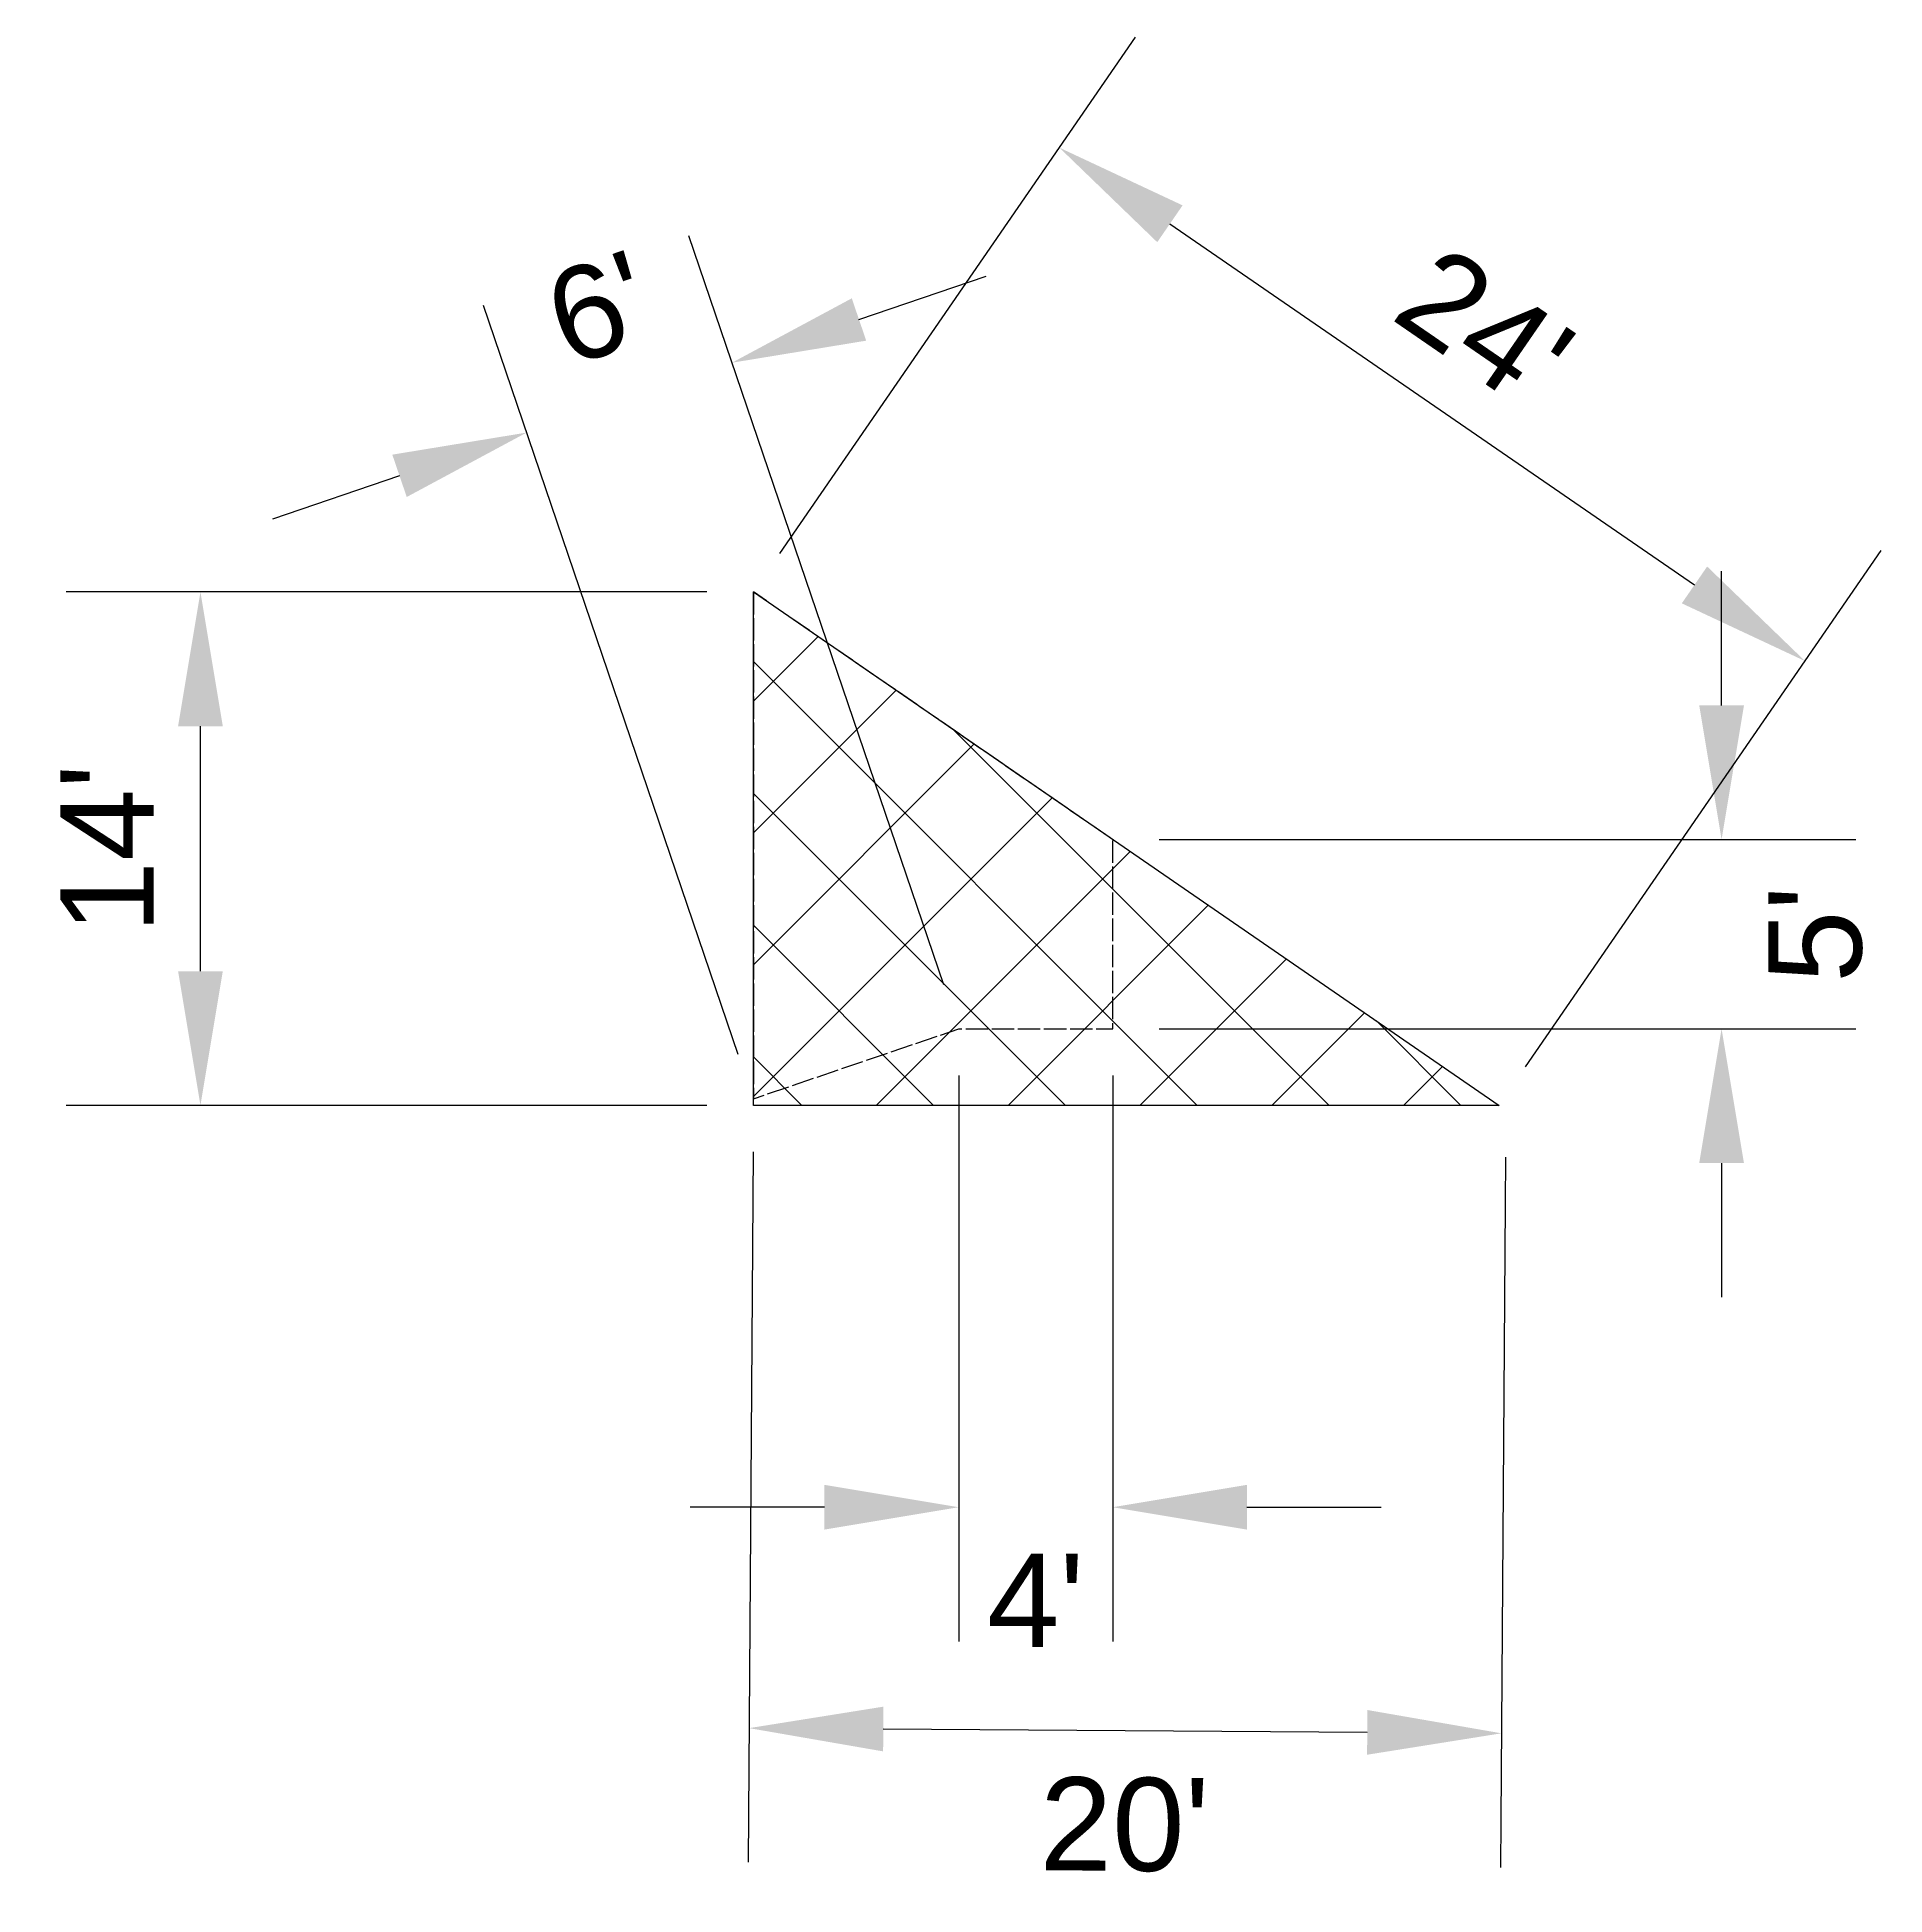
# Model space of a CAD drawing. Extents: x 6427206 to 6435731, y 1884028 to 1888410.
# Drawn here: x 6431477.06 to 6431526.62, y 1887970.84 to 1888020.67 of the extents above; entities that cross this region are included whole.
import ezdxf

# ---------------------------------------------------------------- set-up
doc = ezdxf.new("R2010")
doc.units = 0
doc.header["$MEASUREMENT"] = 0
doc.linetypes.add('ESMT', pattern=[0.7, 0.6, -0.1])
doc.layers.get('Defpoints').update_dxf_attribs({"lineweight": 25})
doc.layers.add('ANNO-DIMS-ESMT', color=150, linetype='Continuous', lineweight=25, plot=False)
for name, color, linetype, lineweight in [('C-LIMIT-LEASE-IMPACT', 7, 'Continuous', 30), ('C-LIMIT-LEASE-IMPACT-HATCH', 7, 'Continuous', 30), ('C-LIMT-ESMT', 1, 'ESMT', 30)]:
    doc.layers.add(name, color=color, linetype=linetype, lineweight=lineweight)
doc.styles.add('Arial 0.125', font='arial.ttf', dxfattribs={"height": 0.125})
doc.dimstyles.new('Arial 0.125', dxfattribs={"dimtxt": 0.125, "dimasz": 0.18, "dimexe": 0.18, "dimexo": 0.0625, "dimgap": 0.0625, "dimtad": 2, "dimdec": 0, "dimzin": 0, "dimdsep": 46, "dimtxsty": 'Arial 0.125', "dimcen": 0.09, "dimclrt": 256, "dimadec": 0, "dimazin": 0, "dimtfac": 1, "dimtdec": 0, "dimtofl": 0, "dimtmove": 0, "dimatfit": 3, "dimfxl": 1, "dimtfill": 1, "dimtolj": 1, "dimtzin": 0, "dimarcsym": 0})

# ---------------------------------------------------------------- blocks, each defined once
blk = doc.blocks.new('*D92')
at = {"layer": 'ANNO-DIMS-ESMT', "color": 0, "lineweight": -2, "transparency": 16777216}
for p, q in [((6431495.022, 1888005.79), (6431477.842, 1888005.79)), ((6431481.442, 1887995.617), (6431481.442, 1888002.19)), ((6431495.022, 1887992.017), (6431477.842, 1887992.017))]:
    blk.add_line(p, q, dxfattribs=at)
at = {"layer": 'ANNO-DIMS-ESMT', "color": 0, "transparency": 16777216}
for points in [[(6431480.842, 1888002.19), (6431482.042, 1888002.19), (6431481.442, 1888005.79)], [(6431480.842, 1887995.617), (6431482.042, 1887995.617), (6431481.442, 1887992.017)]]:
    blk.add_solid(points, dxfattribs=at)
at = {"layer": 'Defpoints', "color": 0, "transparency": 16777216}
for p in [(6431481.442, 1888005.79), (6431496.272, 1888005.79), (6431496.272, 1887992.017)]:
    blk.add_point(p, dxfattribs=at)
at = {"layer": 'ANNO-DIMS-ESMT', "transparency": 16777216, "insert": (6431478.937, 1887998.903), "char_height": 2.5, "attachment_point": 5, "rotation": 90, "style": 'Arial 0.125', "bg_fill": 3, "box_fill_scale": 1.25, "bg_fill_color": 256, "bg_fill_true_color": 13158600, "bg_fill_transparency": 0}
blk.add_mtext("\\A1;14'", dxfattribs=at)
blk = doc.blocks.new('*D93')
at = {"layer": 'ANNO-DIMS-ESMT', "color": 0, "lineweight": -2, "transparency": 16777216}
for p, q in [((6431496.981, 1888006.819), (6431506.522, 1888020.675)), ((6431507.445, 1888015.668), (6431521.515, 1888005.979)), ((6431516.981, 1887993.047), (6431526.522, 1888006.902))]:
    blk.add_line(p, q, dxfattribs=at)
at = {"layer": 'ANNO-DIMS-ESMT', "color": 0, "transparency": 16777216}
for points in [[(6431507.785, 1888016.162), (6431507.105, 1888015.174), (6431504.48, 1888017.71)], [(6431521.855, 1888006.473), (6431521.175, 1888005.485), (6431524.48, 1888003.937)]]:
    blk.add_solid(points, dxfattribs=at)
at = {"layer": 'Defpoints', "color": 0, "transparency": 16777216}
for p in [(6431496.272, 1888005.79), (6431524.48, 1888003.937), (6431516.272, 1887992.017)]:
    blk.add_point(p, dxfattribs=at)
at = {"layer": 'ANNO-DIMS-ESMT', "transparency": 16777216, "insert": (6431515.901, 1888012.887), "char_height": 2.5, "attachment_point": 5, "rotation": 325.4483, "style": 'Arial 0.125', "bg_fill": 3, "box_fill_scale": 1.25, "bg_fill_color": 256, "bg_fill_true_color": 13158600, "bg_fill_transparency": 0}
blk.add_mtext("\\A1;24'", dxfattribs=at)
blk = doc.blocks.new('*D94')
at = {"layer": 'ANNO-DIMS-ESMT', "color": 0, "lineweight": -2, "transparency": 16777216}
for p, q in [((6431496.263, 1887990.767), (6431496.132, 1887971.71)), ((6431516.444, 1887990.628), (6431516.313, 1887971.572)), ((6431512.738, 1887975.196), (6431499.757, 1887975.286))]:
    blk.add_line(p, q, dxfattribs=at)
at = {"layer": 'ANNO-DIMS-ESMT', "color": 0, "transparency": 16777216}
for points in [[(6431499.761, 1887975.886), (6431499.753, 1887974.686), (6431496.157, 1887975.31)], [(6431512.742, 1887975.796), (6431512.734, 1887974.596), (6431516.338, 1887975.171)]]:
    blk.add_solid(points, dxfattribs=at)
at = {"layer": 'Defpoints', "color": 0, "transparency": 16777216}
for p in [(6431496.272, 1887992.017), (6431516.453, 1887991.878), (6431496.157, 1887975.31)]:
    blk.add_point(p, dxfattribs=at)
at = {"layer": 'ANNO-DIMS-ESMT', "transparency": 16777216, "insert": (6431506.23, 1887972.715), "char_height": 2.5, "attachment_point": 5, "rotation": 359.6057, "style": 'Arial 0.125', "bg_fill": 3, "box_fill_scale": 1.25, "bg_fill_color": 256, "bg_fill_true_color": 13158600, "bg_fill_transparency": 0}
blk.add_mtext("\\A1;20'", dxfattribs=at)
blk = doc.blocks.new('*D95')
at = {"layer": 'ANNO-DIMS-ESMT', "color": 0, "lineweight": -2, "transparency": 16777216}
for p, q in [((6431501.377, 1887995.252), (6431494.538, 1888015.348)), ((6431499.105, 1888013.1), (6431502.513, 1888014.26)), ((6431495.869, 1887993.378), (6431489.03, 1888013.474)), ((6431486.782, 1888008.906), (6431483.374, 1888007.746))]:
    blk.add_line(p, q, dxfattribs=at)
at = {"layer": 'ANNO-DIMS-ESMT', "color": 0, "transparency": 16777216}
for points in [[(6431498.912, 1888013.668), (6431499.299, 1888012.532), (6431495.697, 1888011.94)], [(6431486.588, 1888009.474), (6431486.975, 1888008.338), (6431490.19, 1888010.066)]]:
    blk.add_solid(points, dxfattribs=at)
at = {"layer": 'Defpoints', "color": 0, "transparency": 16777216}
for p in [(6431495.697, 1888011.94), (6431501.779, 1887994.069), (6431496.272, 1887992.195)]:
    blk.add_point(p, dxfattribs=at)
at = {"layer": 'ANNO-DIMS-ESMT', "transparency": 16777216, "insert": (6431492.13, 1888013.395), "char_height": 2.5, "attachment_point": 5, "rotation": 18.7949, "style": 'Arial 0.125', "bg_fill": 3, "box_fill_scale": 1.25, "bg_fill_color": 256, "bg_fill_true_color": 13158600, "bg_fill_transparency": 0}
blk.add_mtext("\\A1;6'", dxfattribs=at)
blk = doc.blocks.new('*D96')
at = {"layer": 'ANNO-DIMS-ESMT', "color": 0, "lineweight": -2, "transparency": 16777216}
for p, q in [((6431522.242, 1888002.746), (6431522.242, 1888006.346)), ((6431507.16, 1887999.146), (6431525.842, 1887999.146)), ((6431507.16, 1887994.069), (6431525.842, 1887994.069)), ((6431522.242, 1887990.469), (6431522.242, 1887986.869))]:
    blk.add_line(p, q, dxfattribs=at)
at = {"layer": 'ANNO-DIMS-ESMT', "color": 0, "transparency": 16777216}
for points in [[(6431521.642, 1888002.746), (6431522.842, 1888002.746), (6431522.242, 1887999.146)], [(6431521.642, 1887990.469), (6431522.842, 1887990.469), (6431522.242, 1887994.069)]]:
    blk.add_solid(points, dxfattribs=at)
at = {"layer": 'Defpoints', "color": 0, "transparency": 16777216}
for p in [(6431505.91, 1887999.146), (6431522.242, 1887999.146), (6431505.91, 1887994.069)]:
    blk.add_point(p, dxfattribs=at)
at = {"layer": 'ANNO-DIMS-ESMT', "transparency": 16777216, "insert": (6431524.764, 1887996.607), "char_height": 2.5, "attachment_point": 5, "rotation": 90, "style": 'Arial 0.125', "bg_fill": 3, "box_fill_scale": 1.25, "bg_fill_color": 256, "bg_fill_true_color": 13158600, "bg_fill_transparency": 0}
blk.add_mtext("\\A1;5'", dxfattribs=at)
blk = doc.blocks.new('*D97')
at = {"layer": 'ANNO-DIMS-ESMT', "color": 0, "lineweight": -2, "transparency": 16777216}
for p, q in [((6431501.779, 1887992.819), (6431501.779, 1887977.636)), ((6431505.91, 1887992.819), (6431505.91, 1887977.636)), ((6431498.179, 1887981.236), (6431494.579, 1887981.236)), ((6431509.51, 1887981.236), (6431513.11, 1887981.236))]:
    blk.add_line(p, q, dxfattribs=at)
at = {"layer": 'ANNO-DIMS-ESMT', "color": 0, "transparency": 16777216}
for points in [[(6431498.179, 1887981.836), (6431498.179, 1887980.636), (6431501.779, 1887981.236)], [(6431509.51, 1887981.836), (6431509.51, 1887980.636), (6431505.91, 1887981.236)]]:
    blk.add_solid(points, dxfattribs=at)
at = {"layer": 'Defpoints', "color": 0, "transparency": 16777216}
for p in [(6431501.779, 1887994.069), (6431505.91, 1887994.069), (6431505.91, 1887981.236)]:
    blk.add_point(p, dxfattribs=at)
at = {"layer": 'ANNO-DIMS-ESMT', "transparency": 16777216, "insert": (6431503.845, 1887978.736), "char_height": 2.5, "attachment_point": 5, "style": 'Arial 0.125', "bg_fill": 3, "box_fill_scale": 1.25, "bg_fill_color": 256, "bg_fill_true_color": 13158600, "bg_fill_transparency": 0}
blk.add_mtext("\\A1;4'", dxfattribs=at)

msp = doc.modelspace()

# ---------------------------------------------------------------- linework, layer by layer
at = {"layer": 'C-LIMT-ESMT', "flags": 128}
msp.add_lwpolyline([(6431496.272, 1888005.79), (6431496.272, 1887992.195), (6431501.779, 1887994.069), (6431505.91, 1887994.069), (6431505.91, 1887999.146)], close=True, dxfattribs=at)

# ---------------------------------------------------------------- next in the draw order: dimensions: what is measured, and where the dimension line sits
at = {"layer": 'ANNO-DIMS-ESMT'}
dim = msp.add_linear_dim(base=(6431481.442, 1888005.79), p1=(6431496.272, 1887992.017), p2=(6431496.272, 1888005.79), angle=90, dimstyle='Arial 0.125', override={"dimpost": "'"}, dxfattribs=at)
dim.commit()
dim.dimension.update_dxf_attribs({"geometry": '*D92', "text_midpoint": (6431478.937, 1887998.903)})

# ---------------------------------------------------------------- next in the draw order: dimensions: what is measured, and where the dimension line sits
dim = msp.add_aligned_dim(p1=(6431496.272, 1888005.79), p2=(6431516.272, 1887992.017), distance=14.473, dimstyle='Arial 0.125', override={"dimpost": "'"}, dxfattribs=at)
dim.commit()
dim.dimension.update_dxf_attribs({"geometry": '*D93', "text_midpoint": (6431515.901, 1888012.887)})

# ---------------------------------------------------------------- next in the draw order: dimensions: what is measured, and where the dimension line sits
dim = msp.add_aligned_dim(p1=(6431516.453, 1887991.878), p2=(6431496.272, 1887992.017), distance=16.707, dimstyle='Arial 0.125', override={"dimpost": "'"}, dxfattribs=at)
dim.commit()
dim.dimension.update_dxf_attribs({"geometry": '*D94', "text_midpoint": (6431506.23, 1887972.715)})

# ---------------------------------------------------------------- next in the draw order: dimensions: what is measured, and where the dimension line sits
for p1, p2, distance, picture, middle in [((6431496.272, 1887992.195), (6431501.779, 1887994.069), 18.878, '*D95', (6431492.13, 1888013.395)), ((6431505.91, 1887994.069), (6431505.91, 1887999.146), -16.332, '*D96', (6431524.764, 1887996.607))]:
    dim = msp.add_aligned_dim(p1=p1, p2=p2, distance=distance, dimstyle='Arial 0.125', override={"dimpost": "'"}, dxfattribs=at)
    dim.commit()
    dim.dimension.update_dxf_attribs({"geometry": picture, "text_midpoint": middle})

# ---------------------------------------------------------------- next in the draw order: dimensions: what is measured, and where the dimension line sits
dim = msp.add_linear_dim(base=(6431505.91, 1887981.236), p1=(6431501.779, 1887994.069), p2=(6431505.91, 1887994.069), angle=0, dimstyle='Arial 0.125', override={"dimpost": "'"}, dxfattribs=at)
dim.commit()
dim.dimension.update_dxf_attribs({"geometry": '*D97', "text_midpoint": (6431503.845, 1887981.236), "dimtype": 161})

# ---------------------------------------------------------------- next in the draw order: hatches: boundary and pattern name
at = {"layer": 'C-LIMIT-LEASE-IMPACT-HATCH'}
h = msp.add_hatch(dxfattribs=at)
h.set_pattern_fill('ANSI37', color=256)
h.set_pattern_definition([(45, (0, 0), (-1.767766953, 1.767766953), []), (135, (0, 0), (-1.767766953, -1.767766953), [])])
h.paths.add_polyline_path([(6431516.272, 1887992.017), (6431496.272, 1887992.017), (6431496.272, 1888005.79)])

# ---------------------------------------------------------------- next in the draw order: linework, layer by layer
at = {"layer": 'C-LIMIT-LEASE-IMPACT', "flags": 128}
msp.add_lwpolyline([(6431516.272, 1887992.017), (6431496.272, 1887992.017), (6431496.272, 1888005.79)], close=True, dxfattribs=at)

doc.saveas('drawing.dxf')
